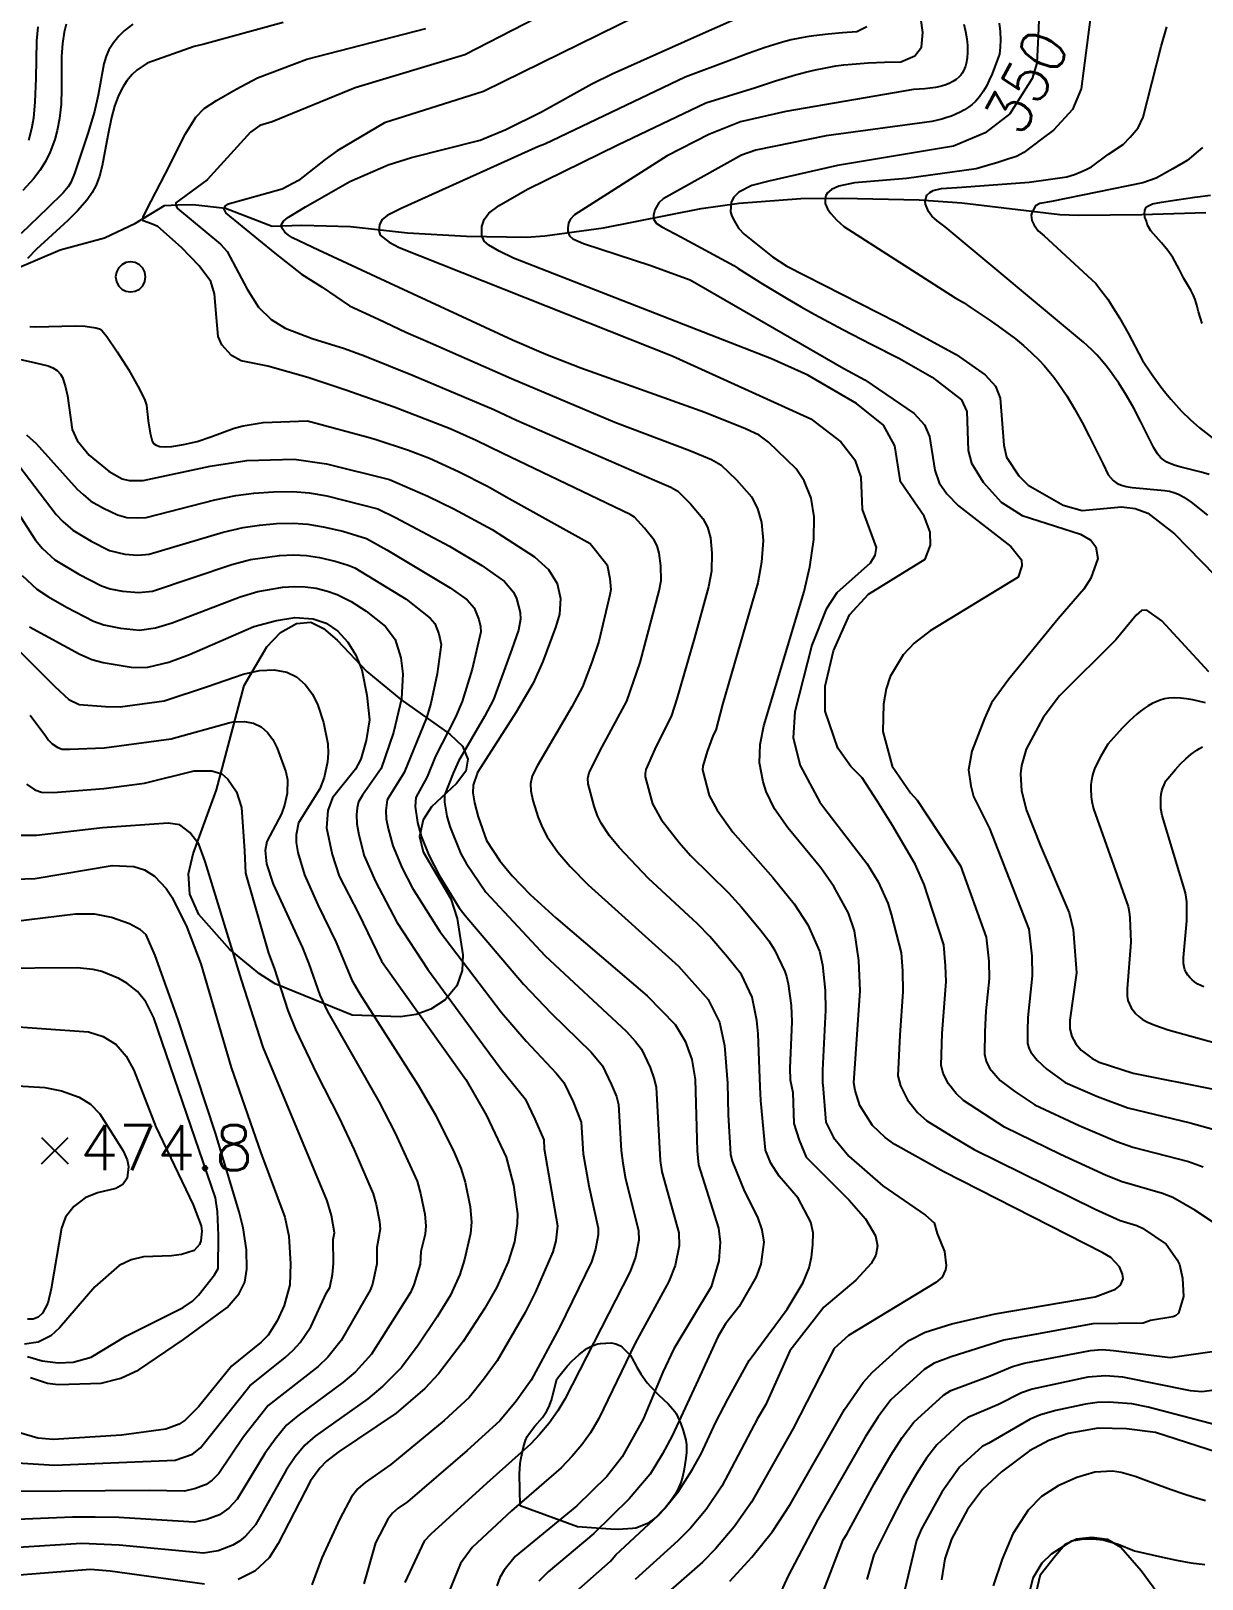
# Model space of a CAD drawing. Extents: x 197794 to 200030, y 561152 to 563931.
# Drawn here: x 198874.4 to 199108.9, y 561871.2 to 562181.1 of the extents above; entities that cross this region are included whole.
import ezdxf
from ezdxf.enums import TextEntityAlignment as Align

# ---------------------------------------------------------------- set-up
doc = ezdxf.new("R2010")
doc.units = 0
for name, color, linetype in [('C0076117', 7, 'CONTINUOUS'), ('E0022112', 5, 'CONTINUOUS'), ('F0017111', 30, 'CONTINUOUS'), ('F0017114', 7, 'CONTINUOUS'), ('F0017131', 7, 'CONTINUOUS'), ('F0027132', 7, 'CONTINUOUS'), ('F0027217', 7, 'CONTINUOUS'), ('F0047224', 7, 'CONTINUOUS'), ('G0037213', 32, 'CONTINUOUS')]:
    doc.layers.add(name, color=color, linetype=linetype)
doc.styles.add('HIST', font='romans.shx', dxfattribs={"bigfont": 'ngsw.shx'})
doc.styles.add('NGSW', font='romans.shx', dxfattribs={"bigfont": 'ngsw.shx'})

# ---------------------------------------------------------------- blocks, each defined once
blk = doc.blocks.new('F0027217')
at = {"layer": 'F0027217'}
for p, q in [((-2.652, 2.652), (2.652, -2.652)), ((-2.652, -2.652), (2.652, 2.652))]:
    blk.add_line(p, q, dxfattribs=at)

msp = doc.modelspace()

# ---------------------------------------------------------------- linework, layer by layer
at = {"layer": 'C0076117', "flags": 128}
msp.add_lwpolyline([(198897.342, 562131.902), (198897.194, 562132.832), (198896.767, 562133.671), (198896.101, 562134.336), (198895.262, 562134.764), (198894.332, 562134.911), (198893.402, 562134.764), (198892.563, 562134.336), (198891.897, 562133.671), (198891.47, 562132.832), (198891.323, 562131.902), (198891.47, 562130.972), (198891.897, 562130.133), (198892.563, 562129.467), (198893.402, 562129.039), (198894.332, 562128.892), (198895.262, 562129.039), (198896.101, 562129.467), (198896.767, 562130.133), (198897.194, 562130.972)], close=True, dxfattribs=at)
at = {"layer": 'E0022112', "flags": 128}
msp.add_lwpolyline([(198871.112, 562133.422), (198880.204, 562137.314), (198889.086, 562139.699), (198895.287, 562142.625), (198901.12, 562146.22), (198903.78, 562146.32), (198906.76, 562146.36), (198913.34, 562145.68), (198922.7, 562142.03), (198928.61, 562142.26), (198938.33, 562141.99), (198949.78, 562140.69), (198961.59, 562140.08), (198973.58, 562139.83), (198977.29, 562140.14), (198989.01, 562141.75), (199008.58, 562145.56), (199016.17, 562146.65), (199028.55, 562147.61), (199036.81, 562147.63), (199052.27, 562147.31), (199060.76, 562146.74), (199080.41, 562144.39), (199084.18, 562144.26), (199096.82, 562144.36), (199109.67, 562144.78)], dxfattribs=at)
at = {"layer": 'F0017111'}
for points, elevation in [([(199088.136, 562196.392), (199084.688, 562169.526), (199082.936, 562165.424), (199079.166, 562161.291), (199076.776, 562159.514), (199073.215, 562156.784), (199071.755, 562156.016), (199070.025, 562155.439), (199067.989, 562154.787), (199065.913, 562154.172), (199063.684, 562153.558), (199049.729, 562151.608), (199039.264, 562150.717), (199036.184, 562150.053), (199034.667, 562149.39), (199033.861, 562148.727), (199033.577, 562148.206), (199033.435, 562147.496), (199033.435, 562146.596), (199033.861, 562145.554), (199034.572, 562144.559), (199035.71, 562143.328), (199037.179, 562142.002), (199059.483, 562127.682), (199061.124, 562126.765), (199062.657, 562125.677), (199066.276, 562123.269), (199068.057, 562122.04), (199069.806, 562120.78), (199071.509, 562119.481), (199073.157, 562118.131), (199074.738, 562116.721), (199076.242, 562115.241), (199077.263, 562114.136), (199078.242, 562112.992), (199079.181, 562111.812), (199080.084, 562110.599), (199080.952, 562109.355), (199081.789, 562108.083), (199083.38, 562105.464), (199084.88, 562102.764), (199086.311, 562100.002), (199089.061, 562094.375), (199090.095, 562092.275), (199091.081, 562091.127), (199091.923, 562090.55), (199092.756, 562090.182), (199093.663, 562089.921), (199094.886, 562089.725), (199101.455, 562089.151), (199102.376, 562088.966), (199103.25, 562088.724), (199104.146, 562088.385), (199105.23, 562087.8), (199106.704, 562086.797), (199110.016, 562084.18)], 345), ([(198992.034, 562192.275), (198961.23, 562176.343), (198939.324, 562169.737), (198922.7, 562162.93), (198920.19, 562162.19), (198918.31, 562160.89), (198913.66, 562155.73), (198909.69, 562151.33), (198903.35, 562146.7), (198903.35, 562146.2), (198903.73, 562145.56), (198912.35, 562138.43), (198913.66, 562136.97), (198917.7, 562129.44), (198919.95, 562125.83), (198922.47, 562123.39), (198925.29, 562121.64), (198930.68, 562119.59), (198937.16, 562117.58), (198941.17, 562116.07), (198950.77, 562112.23), (198967.05, 562105.36), (198971.63, 562103.18), (198999.24, 562091.19), (199002.5, 562089.8), (199003.88, 562089), (199006.45, 562086.42), (199008.93, 562083.53), (199009.83, 562081.79), (199010.44, 562079.64), (199010.75, 562076.56), (199010.63, 562072.95), (199010.05, 562069.82), (199007.23, 562059.65), (199003.73, 562047.44), (199002.62, 562044.04), (198999.28, 562037.33), (198997.53, 562033.29), (198997.35, 562032.48), (198997.4, 562031.77), (198998.84, 562026.41), (199000.58, 562023.27), (199004.21, 562018.63), (199006.47, 562016.07), (199014.03, 562008.58), (199016.63, 562005.71), (199020.53, 562001.04), (199022.17, 561998.93), (199023.3, 561997.17), (199025.32, 561992.78), (199025.69, 561991.83), (199025.98, 561990.32), (199026.59, 561986), (199026.76, 561982.71), (199026.34, 561973.45), (199026.4, 561971.11), (199026.93, 561968.59), (199027.16, 561962.39), (199028.18, 561959.06), (199029.6, 561955.61), (199038.22, 561947.05), (199041.51, 561943.31), (199043.52, 561939.85), (199043.88, 561937.89), (199043.59, 561935.99), (199042.66, 561934.32), (199039.57, 561931.03), (199033.14, 561925.63), (199026.35, 561916.86), (199021.53, 561906.08), (199019.89, 561903.32), (199012.74, 561889.79), (199009.59, 561885.11), (199006.42, 561881.34), (199003.94, 561878.78), (198995.39, 561871.1)], 385), ([(198999.625, 562186.065), (198965.002, 562169.002), (198945.149, 562162.73), (198935.724, 562157.16), (198933.29, 562155.38), (198927.92, 562151.17), (198924.7, 562149.49), (198913.69, 562146.39), (198913.18, 562146.07), (198912.99, 562145.44), (198913.37, 562144.68), (198923.22, 562136.65), (198928.52, 562132.44), (198932.67, 562129.82), (198938.19, 562126.13), (198943.96, 562123.41), (198949.43, 562120.8), (198954.4, 562118.67), (198970.59, 562111.57), (198991.28, 562102.8), (199006.31, 562097.15), (199010.67, 562095.31), (199012.51, 562094.24), (199015.65, 562091.27), (199018.66, 562087.88), (199019.86, 562085.55), (199020.68, 562082.7), (199020.98, 562079.08), (199020.7, 562074.78), (199019.92, 562070.61), (199012.86, 562046.25), (199011.51, 562041.15), (199010.98, 562040.14), (199009.82, 562036.87), (199008.92, 562033.93), (199008.85, 562033.17), (199010.18, 562028.02), (199011.8, 562025.11), (199014.92, 562020.7), (199022.93, 562011.63), (199027.19, 562006.36), (199029.95, 562002.17), (199032.31, 561996.86), (199032.86, 561994.14), (199033.45, 561988.98), (199033.51, 561985.06), (199032.86, 561973.03), (199032.86, 561970.42), (199032.93, 561970.13), (199033.54, 561962.65), (199035.09, 561959.58), (199038.19, 561955.86), (199044.97, 561949.91), (199053.48, 561944.02), (199055.27, 561942.48), (199055.85, 561940.34), (199057.33, 561936.73), (199057.67, 561933.93), (199057.53, 561933.08), (199056.83, 561931.62), (199055.61, 561930.55), (199038.08, 561919.91), (199035.19, 561917.34), (199026.99, 561901.29), (199018.68, 561886.58), (199015.19, 561881.6), (199011.48, 561877.24), (199008.82, 561874.56), (198999.29, 561866.19)], 380), ([(198881.443, 562182.472), (198881.038, 562180.915), (198880.667, 562178.609), (198880.491, 562176.048), (198880.488, 562169.513), (198880.39, 562166.454), (198880.086, 562163.607), (198879.64, 562161.177), (198879.138, 562159.376), (198878.197, 562156.939), (198877.255, 562154.993), (198876.127, 562153.192), (198874.857, 562151.521), (198872.739, 562149.16)], 405), ([(198924.87, 562182.863), (198908.798, 562178.42), (198907.084, 562178.049), (198897.67, 562174.682), (198895.6, 562173.287), (198894.646, 562172.406), (198893.581, 562171.154), (198892.759, 562169.891), (198891.927, 562168.206), (198891.131, 562166.069), (198890.499, 562163.826), (198889.758, 562160.179), (198888.644, 562154.144), (198888.082, 562152.055), (198887.405, 562150.271), (198886.62, 562148.769), (198885.607, 562147.352), (198883.681, 562145.089), (198881.738, 562143.166), (198875.474, 562137.463), (198873.659, 562135.597)], 395), ([(198875.758, 562181.934), (198875.507, 562179.163), (198875.336, 562171.648), (198875.154, 562166.977), (198874.86, 562163.686), (198874.487, 562161.522), (198873.872, 562159.191)], 410), ([(198981.86, 561867.2), (198990.42, 561874.77), (198991.49, 561876.02), (198999.06, 561883), (199001.35, 561885.44), (199003.98, 561888.62), (199006.79, 561893), (199008.56, 561896.22), (199011.51, 561902.59), (199013.93, 561907.19), (199018.17, 561914.93), (199025.81, 561925.21), (199028.99, 561930.56), (199030.19, 561933.5), (199030.67, 561935.6), (199030.98, 561938.05), (199031, 561940.45), (199030.57, 561942.64), (199028.04, 561947.43), (199024.2, 561951.84), (199022.57, 561954.44), (199021.46, 561957.04), (199020.54, 561966.95), (199020.4, 561969.7), (199020.02, 561980.36), (199019.74, 561983.01), (199018.83, 561987.65), (199016.66, 561992.18), (199013.87, 561995.71), (199010.34, 561999.79), (199007.84, 562002.35), (198998.01, 562011.44), (198992.16, 562017.61), (198990.21, 562020), (198988.56, 562022.52), (198987.81, 562023.99), (198987.13, 562025.92), (198985.94, 562030.38), (198985.88, 562031.43), (198986.14, 562032.66), (198988.74, 562037.79), (198993.72, 562046.93), (198996.36, 562054.69), (199000.18, 562069.04), (199000.57, 562071.12), (199000.53, 562074.03), (199000.2, 562076.59), (198999.79, 562078.02), (198999.19, 562079.18), (198997.26, 562081.57), (198995.26, 562083.76), (198994.34, 562084.3), (198968.71, 562096.59), (198963.51, 562099.15), (198958.31, 562101.48), (198947.13, 562105.79), (198937.41, 562109.21), (198929.81, 562111.73), (198921.83, 562113.99), (198916.45, 562115.09), (198914.56, 562116.14), (198912.59, 562118.26), (198911.84, 562119.98), (198911.55, 562123.76), (198911.1, 562128.53), (198910.36, 562130.99), (198908.05, 562134.09), (198904.53, 562137.78), (198899.761, 562141.979), (198898.491, 562142.52), (198896.857, 562143.091), (198896.753, 562143.323), (198896.812, 562143.822), (198897.483, 562145.266), (198901.237, 562152.493), (198905.306, 562160.548), (198907.4, 562163.9), (198909.05, 562165.59), (198911.52, 562167.19), (198915.46, 562169.5), (198919.742, 562171.723), (198929.584, 562175.508), (198953.439, 562181.627)], 390), ([(199041.78, 562181.989), (199039.774, 562180.953), (199036.895, 562180.759), (199034.025, 562180.519), (199031.174, 562180.186), (199029.759, 562179.971), (199028.353, 562179.714), (199026.605, 562179.331), (199024.87, 562178.884), (199023.146, 562178.382), (199021.433, 562177.835), (199018.026, 562176.64), (199014.635, 562175.373), (199005.37, 562171.91), (198977.305, 562158.452), (198976.028, 562157.971), (198948.495, 562145.566), (198945.722, 562144.181), (198944.632, 562143.29), (198944.137, 562142.3), (198944.038, 562141.211), (198944.335, 562140.222), (198946.118, 562138.836), (198948.099, 562137.747), (199002.784, 562116.059), (199030.56, 562103.445), (199036.556, 562098.836), (199039.388, 562095.241), (199040.57, 562091.76), (199040.834, 562085.336), (199043.659, 562077.742), (199043.392, 562076.135), (199042.403, 562074.558), (199035.782, 562068.601), (199033.631, 562065.359), (199030.762, 562058.148), (199027.315, 562044.795), (199027.039, 562039.626), (199028.382, 562034.07), (199032.321, 562026.731), (199033.359, 562025.381), (199041.82, 562014.35), (199044.03, 562010.74), (199045.97, 562006.49), (199046.63, 562004.29), (199048.67, 561996.56), (199048.92, 561992.95), (199048.96, 561988.74), (199048.34, 561980.06), (199047.97, 561971.89), (199048.49, 561969.93), (199049.89, 561967.14), (199051.9, 561964.56), (199053.75, 561962.91), (199058.65, 561959.91), (199063.26, 561957.2), (199087.46, 561945.19), (199092.51, 561942.98), (199095.81, 561941.95), (199096.94, 561941.44), (199101.68, 561938.19), (199103.9, 561935.08), (199104.35, 561934.12), (199105.01, 561931.39), (199105.16, 561927.73), (199104.16, 561924.4), (199103.6, 561923.89), (199103.06, 561923.67), (199098.6, 561922.95), (199097.1, 561922.41), (199087.03, 561922.28), (199069.2, 561919), (199058.62, 561915.67), (199055.23, 561914.36), (199053.22, 561913.13), (199046.58, 561907.05), (199044.02, 561903.65), (199041.48, 561899.68), (199031.96, 561883.11), (199025.98, 561871.79), (199023.04, 561865.37)], 370), ([(199111.01, 561942.71), (199107.48, 561944.99), (199103.02, 561947.57), (199100.99, 561948.35), (199092.87, 561950.69), (199089.66, 561951.97), (199080.55, 561956.19), (199069.33, 561961.66), (199061.12, 561966.95), (199059.64, 561968.37), (199058.12, 561970.3), (199057.08, 561972.4), (199056.64, 561974.07), (199056.86, 561980.38), (199057.63, 561990.81), (199057.54, 561993.93), (199057.18, 561998.14), (199054.01, 562007.93), (199053.26, 562010.24), (199051.46, 562014.31), (199049.204, 562018.195), (199046.902, 562022.05), (199043.89, 562026.836), (199040.804, 562031.575), (199038.566, 562033.889), (199035.985, 562037.54), (199033.433, 562044.96), (199033.426, 562049.953), (199035.06, 562057.028), (199038.29, 562064.251), (199042.12, 562068.384), (199053.424, 562075.397), (199054.507, 562078.165), (199054.432, 562080.754), (199053.218, 562083.962), (199048.527, 562090.861), (199047.343, 562098.034), (199045.131, 562102.211), (199039.685, 562106.528), (199029.973, 562112.196), (199022.656, 562115.49), (198971.007, 562135.627), (198968.144, 562137.057), (198966.087, 562138.219), (198965.103, 562139.024), (198964.656, 562140.186), (198964.656, 562141.974), (198965.103, 562143.404), (198966.087, 562144.655), (198968.144, 562146.175), (198973.78, 562149.483), (198991.89, 562158.335), (199009.548, 562166.753), (199019.461, 562169.839), (199023.453, 562171.127), (199027.459, 562172.328), (199029.472, 562172.87), (199031.493, 562173.359), (199033.525, 562173.783), (199035.569, 562174.132), (199037.179, 562174.349), (199038.796, 562174.519), (199042.049, 562174.748), (199045.319, 562174.872), (199048.597, 562174.944), (199051.361, 562176.153), (199052.731, 562177.924), (199052.982, 562180.862), (199052.55, 562183.713)], 365), ([(199061.192, 562182.509), (199061.516, 562181.007), (199061.757, 562179.568), (199061.905, 562178.2), (199061.948, 562176.911), (199061.878, 562175.709), (199061.682, 562174.603), (199061.535, 562174.087), (199061.352, 562173.599), (199061.133, 562173.138), (199060.876, 562172.705), (199060.581, 562172.303), (199060.245, 562171.931), (199059.659, 562171.427), (199058.983, 562170.991), (199058.224, 562170.619), (199057.388, 562170.305), (199056.481, 562170.046), (199055.508, 562169.837), (199054.475, 562169.673), (199053.389, 562169.55), (199051.08, 562169.407), (199025.56, 562165.014), (199016.473, 562162.958), (199010.094, 562160.373), (199001.803, 562156.147), (198983.208, 562144.288), (198982.375, 562143.364), (198982.051, 562142.624), (198981.866, 562141.745), (198981.866, 562140.913), (198982.19, 562140.127), (198982.884, 562139.526), (198985.013, 562138.601), (198998.523, 562134.209), (199003.242, 562132.452), (199006.35, 562131.284), (199037.141, 562113.569), (199041.373, 562111.298), (199051.255, 562104.518), (199053.342, 562102.269), (199054.293, 562099.927), (199055.383, 562093.198), (199056.269, 562090.643), (199057.767, 562088.425), (199060.137, 562086.036), (199070.582, 562077.918), (199072.712, 562075.225), (199072.823, 562074.01), (199072.045, 562071.767), (199054.461, 562061.027), (199051.261, 562058.549), (199049.07, 562056.222), (199046.426, 562051.847), (199045.609, 562049.402), (199045.075, 562046.314), (199044.964, 562040.84), (199046.823, 562033.948), (199050.501, 562028.603), (199051.84, 562027.116), (199060.55, 562014), (199065.68, 561999.71), (199066.17, 561994.91), (199066.24, 561991.36), (199065.62, 561984.92), (199065.38, 561980.71), (199065.3, 561976.24), (199065.67, 561974.87), (199066.36, 561973.47), (199068.49, 561970.99), (199071.4, 561968.8), (199075.4, 561966.12), (199084.27, 561961.97), (199091.86, 561958.76), (199095.05, 561957.66), (199106.16, 561954.76), (199109.11, 561953.71)], 360), ([(199068.259, 562182.697), (199068.445, 562181.036), (199068.508, 562179.373), (199068.452, 562177.922), (199068.302, 562176.47), (199067.347, 562173.829), (199066.839, 562172.544), (199066.294, 562171.302), (199065.7, 562170.117), (199065.045, 562169.003), (199064.317, 562167.975), (199063.504, 562167.047), (199062.823, 562166.416), (199062.09, 562165.847), (199061.308, 562165.335), (199060.48, 562164.877), (199059.61, 562164.468), (199058.701, 562164.104), (199057.756, 562163.781), (199056.781, 562163.496), (199054.748, 562163.018), (199033.629, 562160.124), (199019.52, 562157.3), (199016.642, 562156.237), (199001.003, 562147.525), (199000.116, 562146.691), (198999.282, 562145.336), (198999.021, 562144.241), (198999.021, 562143.512), (198999.595, 562142.678), (199000.742, 562141.896), (199004.498, 562139.915), (199015.097, 562134.173), (199015.999, 562133.581), (199020.893, 562130.489), (199025.849, 562127.503), (199028.603, 562125.919), (199031.379, 562124.372), (199036.982, 562121.369), (199042.635, 562118.451), (199048.313, 562115.576), (199054.846, 562111.827), (199060.719, 562107.294), (199061.767, 562104.973), (199062.032, 562097.108), (199062.732, 562094.584), (199065.089, 562090.782), (199068.635, 562086.774), (199072.858, 562084.089), (199084.549, 562080.409), (199086.634, 562079.149), (199087.626, 562077.868), (199088.002, 562075.492), (199086.636, 562071.553), (199085.219, 562069.337), (199080.105, 562063.414), (199070.18, 562051.33), (199066.72, 562046.59), (199065.32, 562043.49), (199062.77, 562036.96), (199062.1, 562033.19), (199062.6, 562029.97), (199063.11, 562027.87), (199066.32, 562021.47), (199074.18, 562001.29), (199074.79, 561995.89), (199074.86, 561991.91), (199074.01, 561983.57), (199073.91, 561981.03), (199073.97, 561978.41), (199074.25, 561977.34), (199074.6, 561976.64), (199075.86, 561975.03), (199077.78, 561973.25), (199081.48, 561970.59), (199087.98, 561967.76), (199094.06, 561965.54), (199106.51, 561962.51), (199111.34, 561961.17)], 355), ([(199110.334, 562092.328), (199108.737, 562092.823), (199104.685, 562093.798), (199103.54, 562094.139), (199102.627, 562094.472), (199101.869, 562094.827), (199101.175, 562095.242), (199100.542, 562095.753), (199099.94, 562096.487), (199099.266, 562097.666), (199096.591, 562102.994), (199095.2, 562105.605), (199093.743, 562108.154), (199092.199, 562110.619), (199091.387, 562111.814), (199090.546, 562112.98), (199089.672, 562114.114), (199088.762, 562115.215), (199087.815, 562116.279), (199086.826, 562117.304), (199085.171, 562118.847), (199057.45, 562141.949), (199055.877, 562143.093), (199054.78, 562144.046), (199054.113, 562144.999), (199053.493, 562146.428), (199053.445, 562147.048), (199053.779, 562148.239), (199054.351, 562148.811), (199055.066, 562149.192), (199056.735, 562149.621), (199060.82, 562149.83), (199074.291, 562150.869), (199078.057, 562151.369), (199081.823, 562151.945), (199083.36, 562152.406), (199084.628, 562152.905), (199085.704, 562153.404), (199086.742, 562153.903), (199090.187, 562156.45), (199093.103, 562158.424), (199094.525, 562159.844), (199096.117, 562161.759), (199097.11, 562163.858), (199100.672, 562178), (199101.836, 562181.953)], 340), ([(199108.997, 562157.836), (199105.891, 562155.199), (199103.028, 562153.545), (199099.729, 562151.681), (199097.012, 562150.731), (199078.724, 562147.016), (199076.384, 562146.581), (199075.514, 562146.146), (199074.807, 562144.732), (199074.698, 562144.243), (199074.807, 562143.209), (199075.242, 562142.285), (199076.058, 562141.143), (199077.255, 562140.11), (199087.609, 562130.557), (199088.655, 562129.25), (199090.049, 562127.42), (199091.096, 562125.722), (199092.36, 562123.674), (199094.106, 562120.604), (199096.987, 562115.178), (199098.802, 562112.516), (199100.668, 562109.904), (199101.636, 562108.631), (199102.637, 562107.388), (199103.676, 562106.182), (199104.76, 562105.019), (199106.535, 562103.307), (199108.401, 562101.682), (199112.289, 562098.579)], 335), ([(199108.931, 562122.53), (199108.585, 562123.627), (199108.18, 562124.898), (199107.833, 562126.226), (199107.545, 562127.381), (199107.198, 562128.189), (199106.678, 562129.229), (199105.23, 562131.558), (199104.305, 562133.464), (199103.034, 562135.774), (199102.051, 562137.16), (199100.78, 562138.719), (199098.62, 562141.126), (199097.972, 562142.236), (199097.741, 562143.023), (199097.463, 562143.855), (199097.37, 562144.503), (199097.417, 562145.197), (199097.602, 562145.706), (199098.065, 562146.076), (199098.991, 562146.539), (199100.796, 562146.863), (199103.852, 562147.325), (199107.463, 562147.834), (199110.564, 562148.251)], 330), ([(198874.157, 562121.979), (198875.294, 562121.917), (198883.206, 562122.101), (198885.221, 562122.024), (198887.373, 562121.714), (198888.107, 562121.474), (198888.634, 562121.062), (198889.544, 562119.947), (198891.65, 562116.922), (198893.879, 562113.351), (198896.119, 562109.387), (198897.186, 562107.187), (198897.476, 562106.237), (198897.853, 562103.055), (198898.243, 562100.585), (198898.645, 562098.969), (198898.918, 562098.547), (198899.416, 562098.2), (198900.166, 562097.966), (198901.249, 562097.858), (198902.61, 562097.938), (198904.913, 562098.303), (198907.627, 562098.957), (198910.4, 562099.839), (198915.097, 562101.592), (198916.871, 562102.06), (198920.063, 562102.608), (198920.842, 562102.723), (198929.783, 562103.05), (198941.93, 562099.82), (198943.5, 562099.36), (198949.96, 562097.19), (198954.16, 562095.57), (198959.97, 562092.94), (198965.79, 562090), (198970.15, 562087.49), (198986.36, 562078.49), (198989.76, 562074.25), (198990.3, 562071.5), (198990.5, 562069.29), (198990.3, 562068.25), (198988.1, 562058.91), (198986.7, 562054.73), (198984.82, 562049.83), (198982.67, 562045.78), (198975.78, 562034.09), (198974.76, 562032.02), (198974.4, 562030.38), (198974.49, 562028.98), (198974.9, 562027.06), (198975.95, 562023.67), (198976.78, 562021.57), (198977.75, 562019.76), (198979.85, 562016.72), (198982.34, 562013.85), (198985.99, 562010.14), (199004.04, 561993.88), (199010.01, 561987.18), (199012.24, 561982.69), (199013.28, 561978.01), (199013.89, 561970.44), (199013.96, 561964.13), (199014.47, 561956.26), (199014.81, 561954.81), (199017.24, 561948.73), (199019.86, 561943.63), (199020.74, 561941.06), (199021.11, 561938.59), (199020.54, 561934.21), (199019.61, 561931.65), (199016.18, 561925.7), (199013.43, 561922.25), (199011.93, 561919.65), (199007.96, 561911.06), (199002.76, 561899.82), (199000.84, 561896.21), (198998.38, 561892.13), (198994.19, 561887.22), (198987.06, 561880.31), (198977.95, 561872.59), (198976.05, 561870.76)], 395), ([(198873.461, 562100.259), (198875.42, 562098.55), (198883.6, 562089.42), (198884.83, 562088.31), (198886.39, 562087.02), (198888.87, 562085.58), (198891.72, 562084.22), (198893.57, 562083.74), (198895.61, 562083.63), (198897.47, 562083.73), (198911.19, 562087.28), (198915.4, 562088.14), (198919, 562088.61), (198922.95, 562088.88), (198926.8, 562088.9), (198930.06, 562088.66), (198933.61, 562088.04), (198943.86, 562085.44), (198947.37, 562083.71), (198958.18, 562077.96), (198964.65, 562074.12), (198969.17, 562070.9), (198970.98, 562068.74), (198971.6, 562067.52), (198972.35, 562064.68), (198972.39, 562063.38), (198972, 562061.14), (198970.68, 562057.34), (198966.97, 562047.26), (198965.19, 562043.84), (198960.01, 562034.9), (198958.89, 562032.54), (198957.16, 562028.11), (198957.16, 562026.73), (198957.67, 562023.93), (198958.23, 562021.83), (198960.49, 562016.39), (198961.55, 562014.5), (198965.48, 562008.7), (198977.36, 561995.93), (198993.56, 561980.86), (198995.44, 561978.8), (198996.61, 561977.23), (198998.34, 561973.59), (198999.11, 561971.46), (198999.55, 561969.68), (199000.39, 561954.96), (199000.74, 561952.68), (199004.13, 561940.49), (199004.18, 561937.87), (199003.38, 561933.93), (199002.09, 561930.76), (198995.35, 561918.37), (198988.1, 561903.28), (198986.4, 561900.45), (198984.67, 561898.02), (198982.77, 561895.75), (198980.55, 561893.45), (198970.61, 561884.79), (198962.76, 561877.45), (198960.36, 561874.27), (198958.01, 561868.38)], 405), ([(198871.95, 562094.16), (198879.43, 562084.3), (198880.77, 562082.89), (198882.78, 562081.15), (198886.41, 562078.97), (198890.11, 562077.13), (198893.14, 562076.35), (198895.78, 562076.15), (198898.07, 562076.36), (198912.88, 562080.8), (198916.87, 562081.73), (198920.11, 562082.21), (198923.56, 562082.51), (198926.9, 562082.58), (198929.81, 562082.39), (198932.9, 562081.87), (198936.8, 562080.95), (198941.56, 562079.52), (198945.62, 562077.22), (198958.35, 562069.63), (198961.74, 562067.22), (198963.1, 562065.6), (198964.06, 562063.26), (198964.38, 562061.9), (198964.44, 562060.83), (198962.72, 562053.37), (198960.7, 562046.86), (198959.39, 562043.71), (198955.37, 562035.96), (198953.73, 562031.8), (198951.44, 562027.66), (198951.29, 562025.88), (198951.78, 562022.67), (198952.52, 562019.88), (198954.08, 562016.12), (198956.16, 562011.98), (198960.11, 562005.55), (198961.33, 562004.02), (198972.98, 561990.27), (198978.56, 561984.49), (198986.57, 561976.65), (198988.86, 561973.92), (198990.65, 561970.15), (198991.6, 561967.76), (198992.05, 561966.16), (198992.55, 561956.97), (198992.87, 561954.42), (198993.4, 561951.3), (198996.03, 561940.96), (198996.07, 561938.99), (198995.41, 561935.58), (198994.34, 561932.73), (198981.3, 561907.15), (198979.87, 561904.82), (198978.12, 561902.38), (198976.24, 561900.07), (198974.41, 561898.14), (198965.68, 561890.34), (198954.47, 561880.15), (198953.09, 561878.73), (198949.25, 561870.5)], 410), ([(198868.49, 562089.77), (198875.27, 562079.18), (198876.71, 562077.48), (198879.17, 562075.27), (198883.96, 562072.36), (198888.5, 562070.04), (198890.23, 562069.44), (198892.71, 562068.96), (198895.95, 562068.67), (198898.68, 562068.99), (198914.58, 562074.31), (198918.34, 562075.32), (198924.17, 562076.14), (198927, 562076.25), (198929.55, 562076.12), (198932.18, 562075.7), (198935.26, 562074.97), (198937.92, 562074.19), (198939.26, 562073.61), (198949.49, 562067.36), (198954.32, 562063.54), (198955.22, 562062.46), (198956.05, 562060.4), (198956.5, 562058.28), (198955.73, 562052.43), (198954.44, 562046.47), (198953.6, 562043.58), (198949.12, 562032.64), (198945.72, 562027.21), (198945.41, 562025.03), (198945.53, 562023.41), (198945.9, 562021.42), (198946.81, 562017.94), (198948.74, 562013.47), (198950.77, 562009.47), (198956.27, 562000.82), (198968.6, 561984.6), (198973.55, 561978.86), (198979.58, 561972.43), (198981.11, 561970.61), (198982.96, 561966.7), (198984.55, 561962.65), (198984.95, 561956.29), (198986.07, 561949.91), (198987.94, 561941.43), (198987.96, 561940.11), (198987.43, 561937.23), (198986.6, 561934.7), (198980.24, 561921.53), (198974.51, 561911.01), (198971.57, 561906.75), (198968.28, 561902.83), (198961.73, 561896.91), (198949.76, 561886.65), (198947.89, 561885.32), (198946.79, 561884.36), (198945.81, 561883.18), (198943.39, 561878.38), (198941.05, 561870.22)], 415), ([(198872.64, 562072.07), (198875.56, 562069.39), (198877.91, 562067.81), (198881.5, 562065.74), (198886.89, 562062.95), (198888.98, 562062.22), (198892.27, 562061.57), (198896.13, 562061.19), (198899.28, 562061.62), (198902.63, 562062.64), (198916.27, 562067.82), (198919.81, 562068.91), (198924.78, 562069.78), (198927.11, 562069.93), (198929.3, 562069.85), (198931.47, 562069.54), (198933.73, 562068.99), (198935.69, 562068.33), (198938.48, 562066.93), (198941.47, 562064.97), (198945.4, 562061.9), (198947.34, 562059.32), (198948.47, 562055.59), (198948.81, 562052.43), (198948.56, 562047.39), (198946.99, 562040.65), (198944.5, 562033.49), (198940.75, 562028.13), (198939.99, 562026.76), (198939.69, 562025.61), (198939.54, 562024.18), (198939.62, 562022.39), (198940.01, 562020.16), (198941.11, 562015.99), (198943.39, 562010.81), (198947.64, 562002.71), (198953.82, 561993.22), (198964.93, 561978.13), (198968.53, 561973.23), (198973.35, 561967.31), (198975.27, 561963.26), (198977.05, 561959.13), (198977.16, 561957.3), (198979.84, 561941.89), (198979.46, 561938.87), (198978.86, 561936.67), (198975.43, 561928.7), (198973.36, 561924.51), (198967.71, 561914.88), (198965.02, 561911.12), (198962.14, 561907.53), (198957.11, 561902.88), (198946.46, 561894.07), (198941.3, 561890.49), (198939.84, 561889.21), (198938.54, 561887.64), (198936.21, 561883.23), (198932.62, 561875.39), (198930.62, 561869.98)], 420), ([(198869, 562060), (198879.15, 562049.85), (198881.93, 562047.28), (198884.01, 562046.28), (198889.31, 562045.87), (198892.23, 562045.79), (198901.02, 562046.98), (198909.74, 562049.89), (198916.85, 562052.37), (198920.13, 562053.1), (198923.06, 562053.24), (198925.58, 562052.78), (198927.55, 562051.8), (198929.29, 562050.28), (198930.74, 562048.36), (198931.85, 562046.12), (198932.96, 562042.66), (198933.81, 562038.43), (198933.9, 562036.53), (198933.75, 562034.8), (198933.06, 562031.65), (198932.2, 562029.36), (198927.94, 562022.57), (198927.46, 562020.18), (198927.5, 562018.61), (198927.82, 562016.65), (198929.14, 562012.17), (198931.84, 562006.13), (198935.49, 561998.6), (198938.65, 561991.1), (198940.21, 561988.36), (198951.92, 561970.02), (198955.37, 561964.1), (198959.11, 561956.57), (198960.46, 561953.4), (198961.35, 561950.6), (198962.31, 561945.68), (198962.61, 561942.61), (198962.38, 561940.38), (198961.17, 561935.16), (198960.29, 561932.15), (198958.42, 561928), (198955.72, 561923.66), (198951.9, 561917.99), (198948.58, 561913.49), (198944.87, 561909.77), (198941.81, 561907.26), (198931.28, 561899.77), (198929.22, 561898), (198927.26, 561895.63), (198925.48, 561892.94), (198919.31, 561881.99), (198917.33, 561879.72), (198916.13, 561878.75), (198914.83, 561877.96), (198911.87, 561876.84), (198908.91, 561876.37), (198892.04, 561877.96), (198884.48, 561878.3), (198862.27, 561876.89)], 430), ([(199109.552, 562046.608), (199107.022, 562047.201), (199105.783, 562047.427), (199104.567, 562047.573), (199103.378, 562047.618), (199102.219, 562047.536), (199101.361, 562047.378), (199100.522, 562047.14), (199099.7, 562046.827), (199098.895, 562046.443), (199098.104, 562045.995), (199097.328, 562045.488), (199096.563, 562044.927), (199095.81, 562044.317), (199094.332, 562042.975), (199092.884, 562041.503), (199090.039, 562038.345), (199088.608, 562035.926), (199087.806, 562034.367), (199087.382, 562033.387), (199087.112, 562032.6), (199086.899, 562031.824), (199086.736, 562031.036), (199086.632, 562030.241), (199086.593, 562029.441), (199086.667, 562027.809), (199086.799, 562026.841), (199087.134, 562025.391), (199094.088, 562005.811), (199094.311, 562004.773), (199094.449, 562003.561), (199094.615, 561998.675), (199093.92, 561989.364), (199093.904, 561987.901), (199094.061, 561987.007), (199094.331, 561986.261), (199094.693, 561985.559), (199095.139, 561984.908), (199095.661, 561984.316), (199096.248, 561983.783), (199096.905, 561983.288), (199097.819, 561982.758), (199099.414, 561982.061), (199102.114, 561981.114), (199119.704, 561976.29)], 345), ([(198874.21, 562044.14), (198877.37, 562039.96), (198877.89, 562039.14), (198878.61, 562038.42), (198879.72, 562037.69), (198880.62, 562037.35), (198882.16, 562037.34), (198889.02, 562037.6), (198902.47, 562039.41), (198913.98, 562042.6), (198914.87, 562042.8), (198917.07, 562042.9), (198918.96, 562042.55), (198920.44, 562041.82), (198921.74, 562040.68), (198922.84, 562039.24), (198923.67, 562037.56), (198925.42, 562032.79), (198925.72, 562031.18), (198925.68, 562028.46), (198925.16, 562026.09), (198924.52, 562024.38), (198921.62, 562018.83), (198921.25, 562017.04), (198921.53, 562014.39), (198922.89, 562010.29), (198928.72, 561997.54), (198930.05, 561994.35), (198932.22, 561988.05), (198933.77, 561984.78), (198944.01, 561966.78), (198947.23, 561960.59), (198951.68, 561950.84), (198952.41, 561948.38), (198953.23, 561944.21), (198953.46, 561941.91), (198953.29, 561940.23), (198952.47, 561936.76), (198952.3, 561934.2), (198951.07, 561930.06), (198950.36, 561928.52), (198942.54, 561916.22), (198939.35, 561912.68), (198936.84, 561910.49), (198927.84, 561903.87), (198925.56, 561901.94), (198923.25, 561899.15), (198921.21, 561896.29), (198915.64, 561887.14), (198914.01, 561885.34), (198912.14, 561884.02), (198909.59, 561883.05), (198907.03, 561882.57), (198892, 561883.47), (198887.21, 561883.55), (198882.69, 561883.53), (198869.95, 561883)], 435), ([(199109.273, 561989.712), (199108.072, 561990.307), (199107.385, 561990.748), (199106.891, 561991.153), (199106.452, 561991.586), (199106.064, 561992.062), (199105.738, 561992.582), (199105.475, 561993.14), (199105.281, 561993.732), (199105.173, 561994.438), (199105.201, 561995.594), (199105.847, 562002.935), (199105.818, 562006.772), (199105.741, 562007.723), (199105.599, 562008.537), (199100.883, 562024.026), (199100.67, 562025.437), (199100.611, 562026.6), (199100.636, 562027.577), (199100.728, 562028.341), (199100.87, 562028.985), (199101.05, 562029.595), (199101.275, 562030.215), (199101.627, 562030.997), (199103.59, 562033.286), (199104.595, 562034.373), (199105.629, 562035.39), (199106.7, 562036.315), (199107.819, 562037.124), (199108.399, 562037.478), (199108.994, 562037.795)], 340), ([(198873.49, 562030.29), (198875.15, 562029.19), (198876.5, 562028.69), (198878.8, 562028.68), (198888.95, 562029.48), (198897.1, 562030.55), (198907.05, 562033.02), (198910.61, 562033.02), (198912.57, 562032.36), (198913.8, 562031.35), (198915.55, 562028.81), (198916.56, 562025.68), (198917.14, 562016.95), (198917.36, 562012.52), (198921.95, 561996.47), (198923.09, 561993.48), (198925.79, 561985), (198927.32, 561981.21), (198931.65, 561972.26), (198936.09, 561963.54), (198939.09, 561957.09), (198942.89, 561948.27), (198943.48, 561946.15), (198944.15, 561942.74), (198944.3, 561941.21), (198943.66, 561937.54), (198943.62, 561934.28), (198942.78, 561930.23), (198942.3, 561929.03), (198936.49, 561918.94), (198933.83, 561915.6), (198931.87, 561913.73), (198921.89, 561905.89), (198916.95, 561899.64), (198911.98, 561892.29), (198910.69, 561890.96), (198909.45, 561890.08), (198907.3, 561889.26), (198905.15, 561888.77), (198898.02, 561888.91), (198871.61, 561888.71)], 440), ([(198869.48, 561894.58), (198879.1, 561893.99), (198903.27, 561894.97), (198906.75, 561896.14), (198908.32, 561897.43), (198918.23, 561909.83), (198925.28, 561915.54), (198926.9, 561916.96), (198928.31, 561918.51), (198930.45, 561921.67), (198933.57, 561928.46), (198934.25, 561929.54), (198934.77, 561932.16), (198934.95, 561934.36), (198934.91, 561939.18), (198935.15, 561940.5), (198934.55, 561943.93), (198933.7, 561946.86), (198920.88, 561977.63), (198916.54, 561991.16), (198909.23, 562014.84), (198907.99, 562018.33), (198906.17, 562020.65), (198904.21, 562022.18), (198901.82, 562022.54), (198888.7, 562021.55), (198875.45, 562020.01), (198872.38, 562020.03)], 445), ([(198874.29, 561911.52), (198877.71, 561910.35), (198879.82, 561910.09), (198888.4, 561910.41), (198892.36, 561911.36), (198896, 561913.06), (198904.95, 561919.13), (198913.68, 561925.55), (198916.09, 561928.35), (198917.17, 561930.63), (198917.62, 561933.21), (198917.55, 561937.08), (198916.86, 561941.48), (198916.06, 561944.69), (198911.31, 561960.44), (198903.79, 561983.33), (198899.27, 561996.01), (198897.44, 562000.12), (198896.32, 562001.16), (198894.12, 562002.37), (198890.52, 562003.61), (198887.13, 562004.29), (198883.31, 562004.28), (198870.2, 562002.71)], 455), ([(198873.65, 561915.73), (198876.63, 561914.87), (198879.84, 561914.43), (198882.83, 561914.56), (198886.4, 561915.62), (198893.37, 561919.78), (198904.83, 561925.53), (198906.73, 561926.83), (198907.9, 561928.01), (198911.15, 561932.05), (198911.83, 561933.31), (198911.94, 561939.97), (198911.71, 561944.74), (198911.32, 561947.46), (198899, 561983.5), (198897.35, 561986.76), (198895.69, 561988.82), (198893.56, 561990.49), (198891.94, 561991.41), (198888.56, 561992.78), (198886.81, 561993.22), (198883.61, 561993.56), (198866.53, 561993.39)], 460), ([(198867.01, 561982.09), (198885.87, 561980.76), (198888.84, 561979.8), (198891.44, 561978.19), (198893.45, 561975.86), (198894.97, 561973.07), (198899.37, 561961.69), (198906.87, 561946.12), (198908.43, 561941.9), (198908.59, 561940.79), (198908.41, 561938.89), (198908.09, 561938.12), (198907.04, 561936.97), (198904.5, 561936.14), (198902.54, 561935.88), (198896.94, 561935.71), (198894.44, 561935.1), (198892.02, 561933.96), (198887.18, 561929.65), (198880.09, 561921.47), (198878.36, 561919.85), (198875.82, 561918.62), (198873.06, 561918.2)], 465), ([(198862.84, 561970.45), (198877.15, 561969.61), (198880.51, 561968.93), (198884, 561967.62), (198886.27, 561966.24), (198888.18, 561964.3), (198892.84, 561956.9), (198893.62, 561955.08), (198893.89, 561953.75), (198893.65, 561951.43), (198892.76, 561950.18), (198891.36, 561949.36), (198887.69, 561948.47), (198885.22, 561947.46), (198882.98, 561945.73), (198881.26, 561943.59), (198880.47, 561941.43), (198878.45, 561929.24), (198877.76, 561926.4), (198876.7, 561924.43), (198875.79, 561923.59), (198874.78, 561923.17), (198873.68, 561923.18)], 470), ([(199033.14, 561868.96), (199037.03, 561878.99), (199037.73, 561880.12), (199043.24, 561890.2), (199046.59, 561895.97), (199048.87, 561899.51), (199051.17, 561902.56), (199057.1, 561908), (199058.6, 561908.92), (199066.47, 561911.85), (199070.96, 561913.72), (199073.25, 561914.36), (199086.54, 561916.92), (199088.87, 561917.11), (199091.17, 561916.93), (199102.51, 561915.52), (199111.86, 561916.88)], 365), ([(199121.52, 561910.31), (199108.88, 561908.63), (199106.58, 561908.84), (199093, 561911.57), (199089.55, 561911.84), (199086.04, 561911.55), (199074.9, 561909.18), (199072.73, 561908.43), (199068.15, 561906.13), (199061.97, 561903.48), (199060.97, 561902.86), (199055.76, 561898.06), (199053.73, 561895.37), (199051.7, 561892.25), (199048.94, 561887.5), (199046.47, 561882.71), (199043.14, 561876.04), (199041.73, 561871.05)], 360), ([(199111.59, 561902.05), (199098.12, 561905.56), (199094.82, 561906.21), (199090.23, 561906.56), (199087.92, 561906.5), (199085.55, 561906.19), (199079.6, 561904.88), (199076.55, 561904.01), (199074.49, 561903.15), (199066.2, 561898.37), (199064.85, 561897.73), (199060.34, 561893.57), (199056.81, 561888.54), (199052.73, 561881.2), (199051.7, 561878.86), (199049.36, 561869.07)], 355), ([(199109.616, 561886.827), (199107.316, 561887.477), (199105.025, 561888.211), (199102.74, 561889.01), (199098.182, 561890.712), (199095.5, 561891.66), (199092.72, 561892.48), (199090.94, 561892.74), (199087.43, 561892.56), (199083.85, 561891.51), (199080.05, 561889.83), (199076.71, 561887.66), (199074.07, 561884.97), (199071.03, 561880.22), (199068.85, 561875.11), (199067.09, 561869.78)], 345), ([(199074.24, 561868.1), (199075.08, 561871.39), (199076.87, 561874.42), (199078.75, 561876.18), (199082.83, 561878.82), (199085.25, 561879.21), (199087.01, 561879.22), (199089.09, 561879.01), (199092.12, 561878.17), (199095.343, 561876.82), (199100.989, 561875.508), (199103.808, 561874.927), (199106.622, 561874.436), (199109.43, 561874.065)], 340)]:
    msp.add_lwpolyline(points, dxfattribs=dict(at, elevation=elevation))
at = {"layer": 'F0017114'}
for points, elevation in [([(199077.252, 562209.666), (199076.084, 562180.085), (199075.817, 562174.697), (199074.893, 562171.586), (199070.426, 562164.558), (199065.491, 562160.714), (199059.085, 562158.091), (199035.874, 562154.21), (199022.138, 562151.061), (199018.727, 562150.18), (199016.14, 562148.887), (199015.14, 562147.888), (199014.611, 562146.83), (199014.493, 562144.949), (199014.728, 562144.068), (199015.258, 562143.069), (199016.081, 562141.658), (199017.198, 562140.483), (199022.903, 562135.931), (199025.729, 562134.072), (199047.768, 562122.849), (199059.653, 562116.348), (199065.43, 562112.285), (199067.501, 562110.045), (199068.486, 562107.587), (199069.186, 562098.172), (199069.746, 562095.827), (199072.214, 562092.074), (199074.101, 562090.17), (199081.071, 562086.205), (199084.858, 562085.1), (199092.765, 562085.846), (199095.499, 562085.531), (199098.01, 562084.579), (199103.382, 562080.452), (199122.189, 562061.142)], 350), ([(199014.36, 561870.74), (199018.72, 561875.53), (199022.86, 561880.65), (199026.4, 561886.11), (199037.26, 561905.08), (199041.06, 561910.51), (199042.92, 561912.57), (199048.4, 561917.54), (199050.29, 561918.98), (199053.42, 561920.61), (199058.78, 561922.26), (199067.43, 561924.28), (199087.52, 561927.65), (199091.57, 561929.21), (199092.56, 561930), (199093.07, 561931.27), (199092.99, 561932.21), (199092.34, 561933.67), (199090.64, 561935.54), (199089.05, 561936.5), (199057.19, 561952.73), (199047.35, 561958.19), (199045.43, 561959.54), (199042.91, 561961.96), (199040.39, 561965.98), (199039.42, 561968.95), (199039.19, 561970.5), (199040.44, 561988.97), (199040.17, 561994.98), (199039.29, 562000.94), (199038.06, 562004.52), (199035.15, 562009.8), (199032.54, 562013.56), (199025.91, 562021.55), (199023.25, 562025.37), (199021.62, 562028.87), (199020.99, 562030.78), (199020.3, 562034.57), (199020.41, 562038.26), (199021.11, 562042.03), (199029.22, 562068.91), (199030.37, 562073.87), (199031.17, 562079.34), (199031.23, 562083.88), (199030.6, 562087.62), (199029.2, 562091.03), (199027.6, 562093.43), (199022.08, 562098.8), (199020.18, 562100.17), (199017.49, 562101.47), (199009.29, 562104.77), (198984.52, 562113.61), (198977.48, 562116.36), (198970.78, 562119.2), (198945.3, 562131.01), (198931.95, 562137.25), (198926.73, 562139.69), (198925.96, 562140.26), (198925.22, 562140.83), (198924.75, 562141.5), (198924.49, 562142.1), (198924.64, 562142.53), (198924.92, 562143.02), (198925.4, 562143.46), (198925.92, 562143.85), (198929.37, 562145.89), (198938.23, 562150.98), (198945.89, 562154.32), (198950.55, 562155.77), (198964.35, 562159.3), (198969.45, 562161.42), (198976.6, 562164.96), (198986.68, 562170.58), (198990.79, 562172.56), (199008.382, 562180.419), (199022.856, 562186.804)], 375), ([(198894.752, 562182.473), (198893.067, 562181.133), (198891.951, 562180.11), (198890.888, 562178.767), (198889.977, 562177.353), (198889.407, 562176.108), (198888.987, 562174.564), (198887.853, 562168.271), (198887.082, 562165.025), (198885.744, 562160.598), (198883.082, 562152.617), (198882.382, 562150.827), (198881.847, 562149.935), (198880.846, 562148.756), (198877.714, 562145.68), (198872.422, 562140.608)], 400), ([(198868.733, 562116.17), (198875.285, 562114.697), (198877.79, 562114.078), (198878.782, 562113.677), (198879.605, 562113.134), (198880.27, 562112.449), (198880.685, 562111.756), (198881.238, 562110.097), (198881.697, 562108.101), (198882.634, 562101.343), (198883.646, 562099.126), (198886.006, 562096.207), (198890, 562092.9), (198892.64, 562091.49), (198894.01, 562091.12), (198896.86, 562091.1), (198910.24, 562093.99), (198917.63, 562095.11), (198927.07, 562095.37), (198933.56, 562094.48), (198946.16, 562091.35), (198953.84, 562087.98), (198959.03, 562085.47), (198966.7, 562081.34), (198975.2, 562075.87), (198978.01, 562073.28), (198979.73, 562070.48), (198980.43, 562067.47), (198980.22, 562064.38), (198979.48, 562061.87), (198976.9, 562054.89), (198974.95, 562050.55), (198971.52, 562044.76), (198963.78, 562032.65), (198962.96, 562030.1), (198962.89, 562028.56), (198963.18, 562026.59), (198963.93, 562023.77), (198965.63, 562019.07), (198968.25, 562014.95), (198970.72, 562011.94), (198974.31, 562008.25), (198979.45, 562003.55), (198997.74, 561987.96), (199003.36, 561982.19), (199005.36, 561978.87), (199006.7, 561975.21), (199007.39, 561971.18), (199007.77, 561956.92), (199008.08, 561954.07), (199012.03, 561941.44), (199012.41, 561938.61), (199012.15, 561934.87), (199010.56, 561929.69), (199003.1, 561917.26), (199000.88, 561912.58), (198997, 561903.19), (198992.78, 561895.64), (198989.67, 561891.67), (198983.7, 561885.85), (198971.36, 561875.68), (198969.14, 561872.96), (198968.3, 561871.46), (198967.64, 561869.81)], 400), ([(198874.1, 562061.84), (198884, 562056.42), (198886.58, 562055.31), (198888.86, 562054.67), (198894.81, 562053.69), (198897.78, 562053.73), (198902, 562054.78), (198906.14, 562056.26), (198919, 562061.89), (198923.56, 562063.11), (198927.2, 562063.71), (198930.89, 562063.45), (198933.51, 562062.56), (198935.81, 562060.99), (198937.84, 562058.78), (198939.46, 562056.18), (198940.62, 562053.19), (198941.65, 562048.14), (198942.16, 562043.21), (198941.5, 562039.07), (198940.42, 562035.33), (198939.35, 562033.34), (198934.75, 562027.56), (198933.79, 562025.05), (198933.55, 562021.6), (198934.7, 562016.22), (198936.1, 562011.88), (198939.98, 562004.44), (198944.55, 561994.89), (198961.43, 561971.21), (198965.6, 561964), (198969.56, 561955.62), (198971, 561950.02), (198971.78, 561944.27), (198971.75, 561942.36), (198971.21, 561938.69), (198969.93, 561934.69), (198967.66, 561929.6), (198965.29, 561925.39), (198960.92, 561918.75), (198956.01, 561912.22), (198953.25, 561909.32), (198947.52, 561904.39), (198935.87, 561896.57), (198933.57, 561894.77), (198932.2, 561893.36), (198930.32, 561890.84), (198923.85, 561878.26), (198922.09, 561875.43), (198919.2, 561872.77), (198915.85, 561871.04)], 425), ([(199110.281, 562052.782), (199100.838, 562063.033), (199097.848, 562065.188), (199096.781, 562065.082), (199095.672, 562064.175), (199091.652, 562059.239), (199080.37, 562048.02), (199077.09, 562043.68), (199073.64, 562037.33), (199072.72, 562034.07), (199072.53, 562032.38), (199072.74, 562028.98), (199073.75, 562025.04), (199076.51, 562017.97), (199082.27, 562004.56), (199083.1, 562001.19), (199083.72, 561992.56), (199082.39, 561983.09), (199082.43, 561981.36), (199082.84, 561979.81), (199083.61, 561978.34), (199084.7, 561977.05), (199086.8, 561975.46), (199088.3, 561974.64), (199095.09, 561972.45), (199111.21, 561969.24)], 350), ([(198869, 562011.22), (198875.19, 562011.46), (198890.61, 562014.05), (198894.96, 562013.84), (198897.09, 562013.15), (198899.11, 562011.87), (198901.46, 562009.43), (198902.63, 562007.61), (198905.6, 562001.68), (198908.41, 561994.34), (198914.45, 561973.6), (198920.39, 561956.53), (198925.23, 561943.62), (198925.99, 561939.8), (198926.34, 561934.26), (198926.19, 561930.06), (198925.11, 561925.96), (198923.7, 561922.83), (198921.88, 561920.02), (198920.47, 561918.59), (198914.56, 561913.77), (198907.92, 561905.66), (198905.25, 561902.96), (198904.06, 561902.2), (198901.39, 561901.17), (198892.47, 561899.96), (198878.84, 561899.08), (198875.78, 561899.35), (198871.89, 561900.47)], 450), ([(199114.03, 561895.82), (199099.56, 561900.48), (199093.74, 561901.22), (199088.06, 561901.37), (199082.06, 561900.28), (199078.2, 561898.93), (199074.32, 561896.81), (199068.72, 561892.6), (199064.93, 561889.08), (199061.95, 561885.08), (199058.74, 561879.12), (199057.37, 561875.23), (199056.7, 561871.01)], 350), ([(198909.11, 561870.11), (198890.21, 561872.73), (198886.28, 561873.07), (198862.74, 561871.17)], 425)]:
    msp.add_lwpolyline(points, dxfattribs=dict(at, elevation=elevation))
at = {"layer": 'F0047224', "flags": 128}
msp.add_lwpolyline([(199074.98, 561865.55), (199076.57, 561872.04), (199079.52, 561875.85), (199081.5, 561878.12), (199083.73, 561879.24), (199086.8, 561879.56), (199089.87, 561879.14), (199092.63, 561877.53), (199096.7, 561872.9), (199100.54, 561867.57)], dxfattribs=at)
at = {"layer": 'G0037213', "flags": 128}
for points in [[(198938.71, 561984.07), (198923.28, 561990.35), (198920.12, 561992.32), (198914.18, 561997.22), (198907.97, 562004.23), (198906.16, 562008.32), (198905.95, 562012.34), (198906.86, 562016.4), (198911.52, 562029.16), (198917.07, 562050.06), (198921.58, 562057.83), (198924.36, 562060.67), (198927.54, 562062.47), (198930.39, 562062.75), (198932.98, 562061.49), (198935.72, 562059.17), (198941.66, 562052.91), (198948.44, 562047.27), (198958.28, 562040.35), (198960.76, 562037.9), (198961.85, 562035.32), (198961.46, 562032.93), (198959.56, 562030.48), (198954.55, 562025.78), (198952.89, 562023.17), (198952.19, 562019.83), (198952.91, 562016.74), (198958.47, 562007.33), (198959.75, 562003.4), (198960.86, 561996.17), (198960.74, 561992.99), (198959.65, 561989.96), (198957.33, 561987.12), (198954.46, 561985.26), (198951.48, 561984.23), (198948.37, 561983.73)], [(198972.334, 561885.824), (198972.219, 561892.246), (198972.313, 561894.241), (198972.454, 561895.103), (198972.99, 561897.659), (198973.374, 561898.899), (198973.757, 561899.672), (198974.241, 561900.393), (198975.309, 561901.774), (198976.807, 561903.528), (198977.633, 561904.709), (198978.076, 561905.588), (198978.624, 561906.988), (198978.848, 561908.015), (198979.685, 561911.191), (198980.074, 561911.722), (198981.75, 561913.801), (198982.676, 561914.769), (198984.146, 561916.092), (198985.686, 561917.296), (198986.784, 561917.828), (198987.893, 561918.253), (198988.442, 561918.354), (198990.567, 561918.461), (198991.523, 561918.231), (198992.409, 561917.866), (198992.757, 561917.559), (198994.417, 561915.895), (198994.682, 561915.458), (198995.692, 561913.57), (198996.507, 561912.259), (198997.754, 561910.471), (198998.474, 561909.633), (199000.009, 561908.076), (199001.999, 561906.217), (199003.334, 561904.73), (199003.552, 561904.323), (199004.539, 561902.24), (199005, 561900.888), (199005.52, 561898.993), (199005.627, 561898.014), (199005.633, 561896.473), (199005.533, 561895.393), (199005.197, 561893.179), (199004.844, 561891.544), (199004.514, 561890.499), (199003.871, 561888.988), (199003.34, 561887.996), (199002.667, 561887.039), (199001.216, 561885.215), (199000.083, 561883.993), (198999.245, 561883.272), (198997.823, 561882.309), (198996.719, 561881.79), (198995.515, 561881.352), (198994.825, 561881.258), (198991.968, 561881.091), (198990.492, 561881.114), (198988.474, 561881.291), (198983.804, 561881.614)]]:
    msp.add_lwpolyline(points, close=True, dxfattribs=at)

# ---------------------------------------------------------------- block references
at = {"layer": 'F0027217'}
msp.add_blockref('F0027217', (198879.15, 561956.93, 474.78), dxfattribs=at)

# ---------------------------------------------------------------- texts
at = {"layer": 'F0017131', "style": 'HIST', "width": 0.9}
msp.add_text('350', height=9, rotation=61.755, dxfattribs=at).set_placement((199082.618, 562178.087), align=Align.RIGHT)
at = {"layer": 'F0027132', "style": 'NGSW'}
msp.add_text('474.8', height=9, dxfattribs=at).set_placement((198884.15, 561953.03))

doc.saveas('drawing.dxf')
